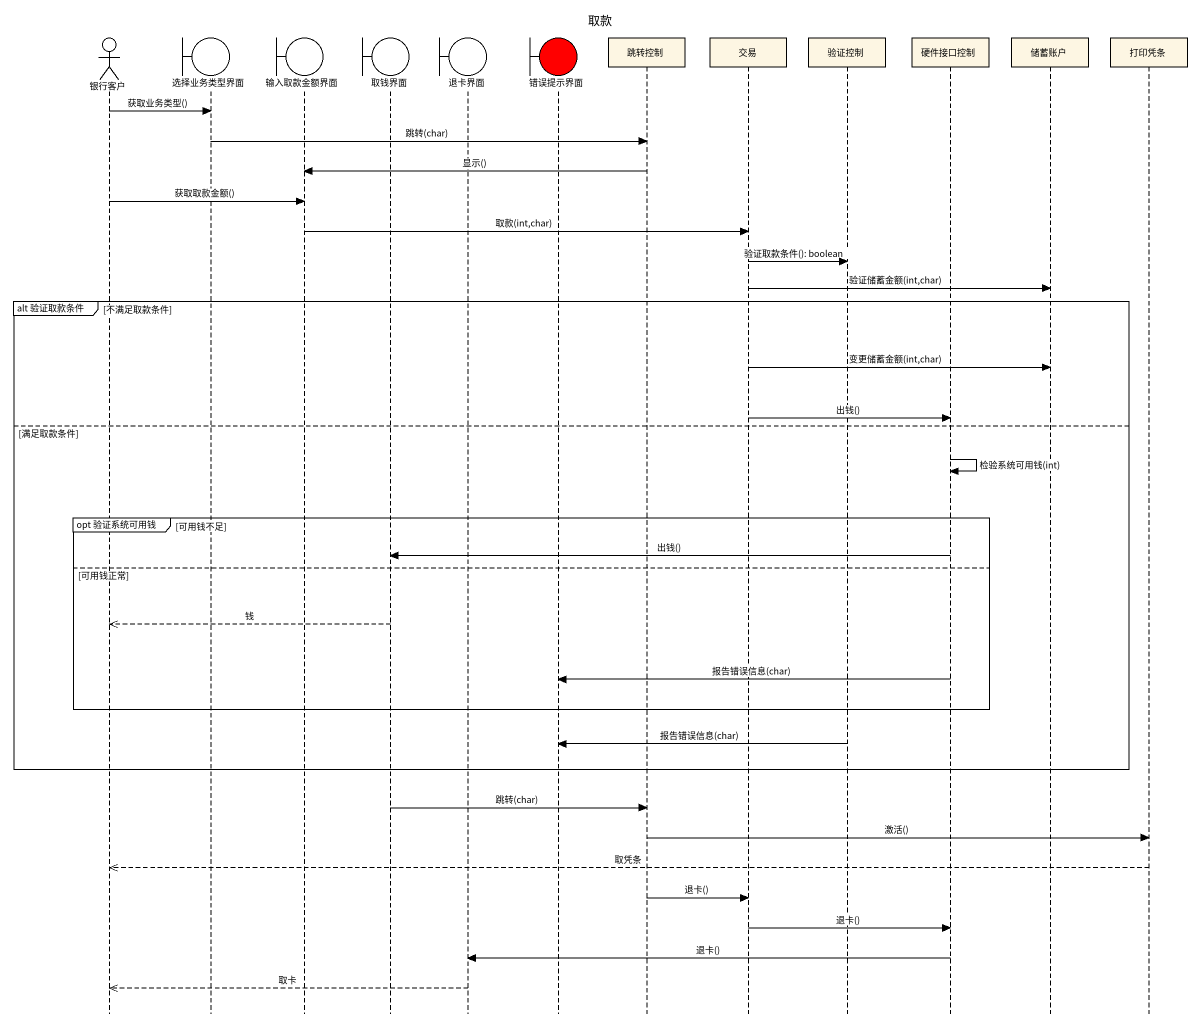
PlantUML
@startuml
title 取款
hide footbox
actor 银行客户
boundary 选择业务类型界面
boundary 输入取款金额界面
boundary 取钱界面
boundary 退卡界面
boundary 错误提示界面 #FF0000
participant 跳转控制
participant 交易
participant 验证控制
participant 硬件接口控制
participant 储蓄账户
participant 打印凭条

银行客户 -> 选择业务类型界面 : 获取业务类型()
选择业务类型界面 -> 跳转控制 : 跳转(char)
跳转控制 -> 输入取款金额界面 : 显示()
银行客户 -> 输入取款金额界面 : 获取取款金额()
输入取款金额界面 -> 交易 : 取款(int,char)
交易 -> 验证控制 : 验证取款条件(): boolean
交易 -> 储蓄账户 : 验证储蓄金额(int,char)
group alt 验证取款条件 [不满足取款条件]
  交易 -> 储蓄账户 : 变更储蓄金额(int,char)
  交易 -> 硬件接口控制 : 出钱()
else 满足取款条件
  硬件接口控制 -> 硬件接口控制 : 检验系统可用钱(int)
  group opt 验证系统可用钱 [可用钱不足]
    硬件接口控制 -> 取钱界面 : 出钱()
  else 可用钱正常
    取钱界面 -->> 银行客户 : 钱
    硬件接口控制 -> 错误提示界面 : 报告错误信息(char)
  end
  验证控制 -> 错误提示界面 : 报告错误信息(char)
end
取钱界面 -> 跳转控制 : 跳转(char)
跳转控制 -> 打印凭条 : 激活()
打印凭条 -->> 银行客户 : 取凭条
跳转控制 -> 交易 : 退卡()
交易 -> 硬件接口控制 : 退卡()
硬件接口控制 -> 退卡界面 : 退卡()
退卡界面 -->> 银行客户 : 取卡
@enduml
